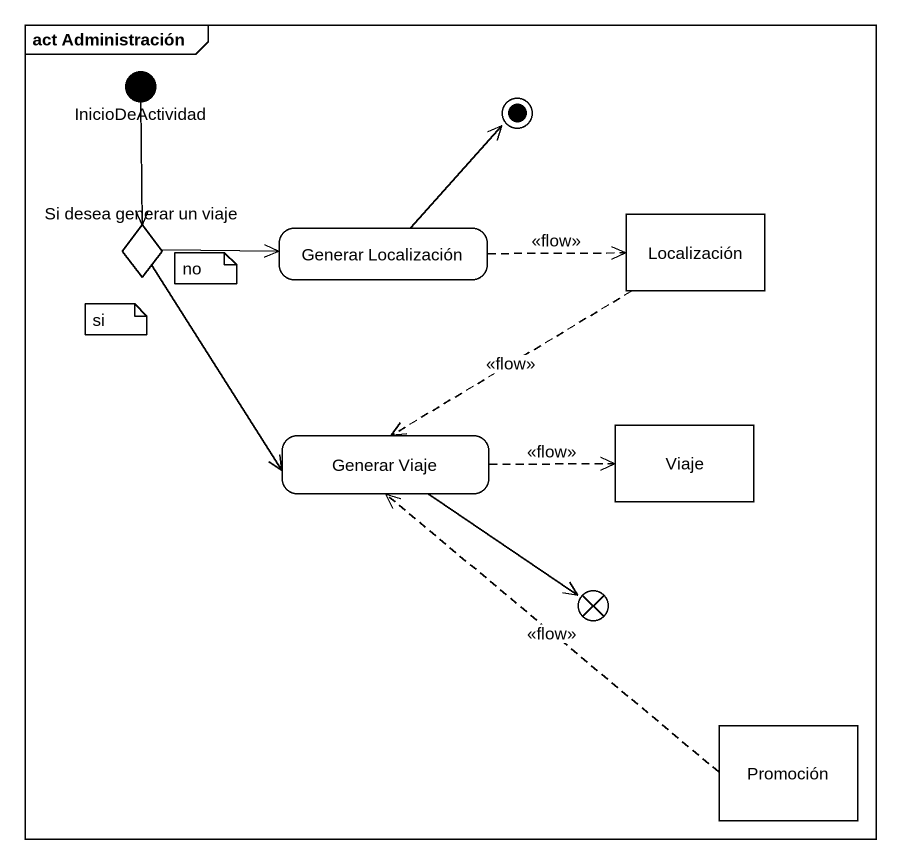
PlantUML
@startuml
mainframe act Administración
hide empty description
state InicioDeActividad <<start>>
state "Si desea generar un viaje" as Si_desea_generar_un_viaje <<choice>>
state Localización <<object>>
state "Generar Localización" as Generar_Localización
state Viaje <<object>>
state "Generar Viaje" as Generar_Viaje
state flowfinal1 <<end>>
state Promoción <<object>>
InicioDeActividad --> Si_desea_generar_un_viaje
Si_desea_generar_un_viaje -right-> Generar_Localización
Si_desea_generar_un_viaje --> Generar_Viaje
Localización -[dashed]-> Generar_Viaje : <<flow>>
Generar_Localización -right[dashed]-> Localización : <<flow>>
Generar_Viaje -right[dashed]-> Viaje : <<flow>>
Generar_Viaje --> flowfinal1
Promoción -up[dashed]-> Generar_Viaje : <<flow>>
Generar_Localización -up-> [*]
note as N1
  no
end note
note as N2
  si
end note
@enduml
